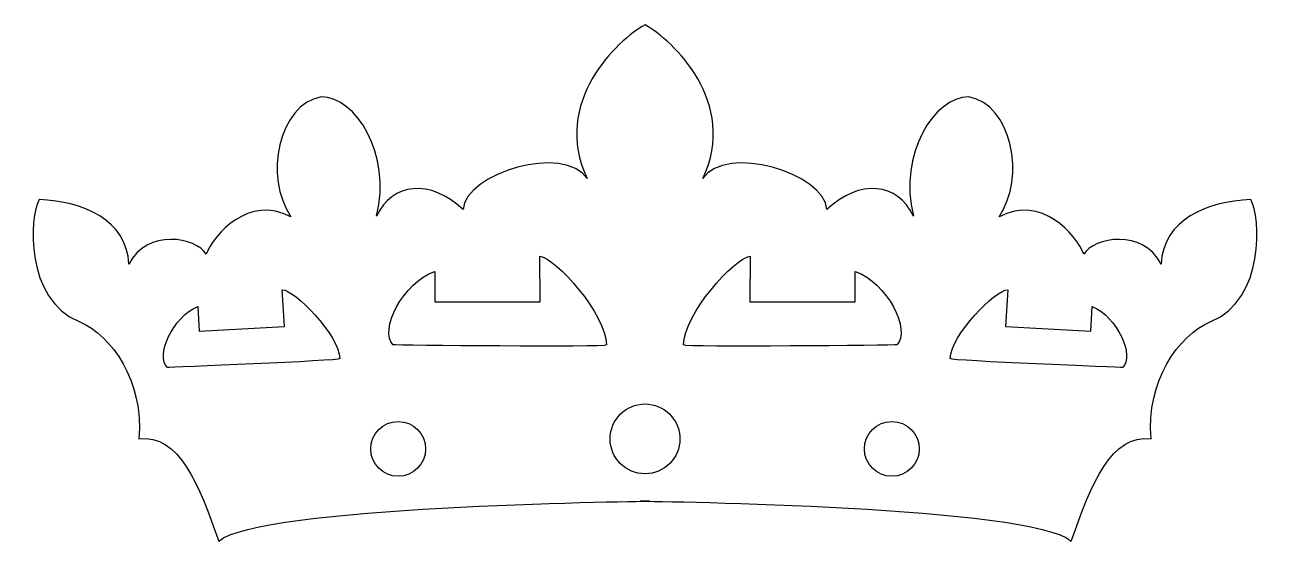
# Model space of a CAD drawing. Header units: centimetres. Extents: x -10.8 to 10.8, y -4.5 to 4.5.
import ezdxf

# ---------------------------------------------------------------- set-up
doc = ezdxf.new("R2010")
doc.units = ezdxf.units.CM
doc.header["$MEASUREMENT"] = 0
doc.layers.add('Camada 1', color=7, linetype='Continuous')

msp = doc.modelspace()

# ---------------------------------------------------------------- linework, layer by layer
at = {"layer": 'Camada 1', "color": 250}
for points, knots in [([(0.08689, -3.80219), (-0.26072, -3.80219), (-6.73531, -3.88908), (-7.43058, -4.49744), (-7.43058, -4.49744), (-7.77822, -3.49803), (-8.12583, -2.62893), (-8.82107, -2.71582), (-8.82107, -2.71582), (-8.73418, -1.71641), (-9.28891, -0.91115), (-9.86398, -0.67353), (-9.86398, -0.67353), (-10.81013, -0.28261), (-10.73306, 1.15154), (-10.55923, 1.4557), (-10.55923, 1.4557), (-9.77707, 1.41223), (-9.03835, 1.10806), (-8.99491, 0.3259), (-8.99491, 0.3259), (-8.68564, 0.94868), (-7.82167, 0.80387), (-7.64784, 0.4997), (-7.64784, 0.4997), (-7.51748, 0.84734), (-6.90915, 1.54261), (-6.17041, 1.1515), (-6.17041, 1.1515), (-6.64841, 1.84675), (-6.38261, 3.11167), (-5.64389, 3.24203), (-5.64389, 3.24203), (-5.04064, 3.24203), (-4.41294, 2.25228), (-4.67843, 1.16595), (-4.67843, 1.16595), (-4.41295, 1.74528), (-3.73704, 1.81775), (-3.17213, 1.28186), (-3.17213, 1.28186), (-3.13342, 1.91432), (-1.40003, 2.42608), (-1.00898, 1.81772), (-1.00898, 1.81772), (-1.63663, 3.14545), (-0.478, 4.23672), (0, 4.49744), (0, 4.49744), (0.47797, 4.23672), (1.63663, 3.14545), (1.00894, 1.81774), (1.00894, 1.81774), (1.40002, 2.4261), (3.13341, 1.91431), (3.17212, 1.28188), (3.17212, 1.28188), (3.73701, 1.81774), (4.41291, 1.74527), (4.67842, 1.16597), (4.67842, 1.16597), (4.41294, 2.25232), (5.04063, 3.24205), (5.64388, 3.24205), (5.64388, 3.24205), (6.3826, 3.11169), (6.64842, 1.8468), (6.17043, 1.15152), (6.17043, 1.15152), (6.90912, 1.5426), (7.51748, 0.84733), (7.64784, 0.49972), (7.64784, 0.49972), (7.82164, 0.80391), (8.68564, 0.94869), (8.99489, 0.32592), (8.99489, 0.32592), (9.03839, 1.10808), (9.77708, 1.41225), (10.55924, 1.45572), (10.55924, 1.45572), (10.73302, 1.15153), (10.81009, -0.28259), (9.86397, -0.67351), (9.86397, -0.67351), (9.28892, -0.91113), (8.7342, -1.71639), (8.82111, -2.7158), (8.82111, -2.7158), (8.12584, -2.62891), (7.7782, -3.49799), (7.43057, -4.49742), (7.43057, -4.49742), (6.73532, -3.88906), (0.26073, -3.80217), (-0.08688, -3.80217), (-0.08688, -3.80217), (-0.08688, -3.80217), (0.08689, -3.80219), (0.08689, -3.80219)], [0, 0, 0, 0, 0.03846154, 0.03846154, 0.03846154, 0.03846154, 0.07692308, 0.07692308, 0.07692308, 0.07692308, 0.11538462, 0.11538462, 0.11538462, 0.11538462, 0.15384615, 0.15384615, 0.15384615, 0.15384615, 0.19230769, 0.19230769, 0.19230769, 0.19230769, 0.23076923, 0.23076923, 0.23076923, 0.23076923, 0.26923077, 0.26923077, 0.26923077, 0.26923077, 0.30769231, 0.30769231, 0.30769231, 0.30769231, 0.34615385, 0.34615385, 0.34615385, 0.34615385, 0.38461538, 0.38461538, 0.38461538, 0.38461538, 0.42307692, 0.42307692, 0.42307692, 0.42307692, 0.46153846, 0.46153846, 0.46153846, 0.46153846, 0.5, 0.5, 0.5, 0.5, 0.53846154, 0.53846154, 0.53846154, 0.53846154, 0.57692308, 0.57692308, 0.57692308, 0.57692308, 0.61538462, 0.61538462, 0.61538462, 0.61538462, 0.65384615, 0.65384615, 0.65384615, 0.65384615, 0.69230769, 0.69230769, 0.69230769, 0.69230769, 0.73076923, 0.73076923, 0.73076923, 0.73076923, 0.76923077, 0.76923077, 0.76923077, 0.76923077, 0.80769231, 0.80769231, 0.80769231, 0.80769231, 0.84615385, 0.84615385, 0.84615385, 0.84615385, 0.88461538, 0.88461538, 0.88461538, 0.88461538, 0.92307692, 0.92307692, 0.92307692, 0.92307692, 1, 1, 1, 1]), ([(-1.82642, -0.3271), (-1.82642, -0.3271), (-3.66506, -0.33083), (-3.66506, -0.33083), (-3.66506, -0.33083), (-3.66506, -0.33083), (-3.66506, 0.20029), (-3.66506, 0.20029), (-3.66506, 0.20029), (-4.22045, 0.00712), (-4.64275, -0.82563), (-4.38917, -1.07924), (-4.38917, -1.07924), (-4.38917, -1.07924), (-0.67151, -1.12742), (-0.67151, -1.07924), (-0.67151, -1.07924), (-0.67151, -0.54809), (-1.56469, 0.44166), (-1.83049, 0.46577), (-1.83049, 0.46577), (-1.83049, 0.46577), (-1.82642, -0.3271), (-1.82642, -0.3271)], [0, 0, 0, 0, 0.14285714, 0.14285714, 0.14285714, 0.14285714, 0.28571429, 0.28571429, 0.28571429, 0.28571429, 0.42857143, 0.42857143, 0.42857143, 0.42857143, 0.57142857, 0.57142857, 0.57142857, 0.57142857, 0.71428571, 0.71428571, 0.71428571, 0.71428571, 1, 1, 1, 1]), ([(1.83049, 0.46577), (1.56469, 0.44167), (0.67148, -0.54809), (0.67148, -1.07924), (0.67148, -1.07924), (0.67148, -1.12742), (4.38914, -1.07924), (4.38914, -1.07924), (4.38914, -1.07924), (4.64274, -0.82564), (4.22042, 0.00711), (3.66503, 0.20029), (3.66503, 0.20029), (3.66503, 0.20029), (3.66503, -0.33083), (3.66503, -0.33083), (3.66503, -0.33083), (3.66503, -0.33083), (1.82641, -0.3271), (1.82641, -0.3271), (1.82641, -0.3271), (1.82641, -0.3271), (1.83049, 0.46577), (1.83049, 0.46577)], [0, 0, 0, 0, 0.14285714, 0.14285714, 0.14285714, 0.14285714, 0.28571429, 0.28571429, 0.28571429, 0.28571429, 0.42857143, 0.42857143, 0.42857143, 0.42857143, 0.57142857, 0.57142857, 0.57142857, 0.57142857, 0.71428571, 0.71428571, 0.71428571, 0.71428571, 1, 1, 1, 1]), ([(-6.28481, -0.75806), (-6.28481, -0.75806), (-7.77005, -0.83751), (-7.77005, -0.83751), (-7.77005, -0.83751), (-7.77005, -0.83751), (-7.79278, -0.40822), (-7.79278, -0.40822), (-7.79278, -0.40822), (-8.23344, -0.58745), (-8.54031, -1.27812), (-8.32475, -1.47267), (-8.32475, -1.47267), (-8.32475, -1.47267), (-5.31797, -1.35673), (-5.32001, -1.3177), (-5.32001, -1.3177), (-5.34208, -0.8886), (-6.10524, -0.12562), (-6.32148, -0.11713), (-6.32148, -0.11713), (-6.32148, -0.11713), (-6.28481, -0.75806), (-6.28481, -0.75806)], [0, 0, 0, 0, 0.14285714, 0.14285714, 0.14285714, 0.14285714, 0.28571429, 0.28571429, 0.28571429, 0.28571429, 0.42857143, 0.42857143, 0.42857143, 0.42857143, 0.57142857, 0.57142857, 0.57142857, 0.57142857, 0.71428571, 0.71428571, 0.71428571, 0.71428571, 1, 1, 1, 1]), ([(6.32148, -0.11713), (6.10521, -0.12562), (5.34207, -0.8886), (5.31998, -1.3177), (5.31998, -1.3177), (5.31797, -1.35675), (8.32472, -1.47267), (8.32472, -1.47267), (8.32472, -1.47267), (8.5403, -1.27812), (8.23341, -0.58745), (7.79278, -0.40822), (7.79278, -0.40822), (7.79278, -0.40822), (7.77005, -0.83751), (7.77005, -0.83751), (7.77005, -0.83751), (7.77005, -0.83751), (6.28481, -0.75806), (6.28481, -0.75806), (6.28481, -0.75806), (6.28481, -0.75806), (6.32148, -0.11713), (6.32148, -0.11713)], [0, 0, 0, 0, 0.14285714, 0.14285714, 0.14285714, 0.14285714, 0.28571429, 0.28571429, 0.28571429, 0.28571429, 0.42857143, 0.42857143, 0.42857143, 0.42857143, 0.57142857, 0.57142857, 0.57142857, 0.57142857, 0.71428571, 0.71428571, 0.71428571, 0.71428571, 1, 1, 1, 1]), ([(0, -3.32423), (0.33607, -3.32423), (0.60833, -3.05176), (0.60833, -2.71585), (0.60833, -2.71585), (0.60833, -2.37996), (0.33607, -2.10752), (0, -2.10752), (0, -2.10752), (-0.33607, -2.10752), (-0.60836, -2.37996), (-0.60836, -2.71585), (-0.60836, -2.71585), (-0.60836, -3.05176), (-0.33607, -3.32423), (0, -3.32423)], [0, 0, 0, 0, 0.2, 0.2, 0.2, 0.2, 0.4, 0.4, 0.4, 0.4, 0.6, 0.6, 0.6, 0.6, 1, 1, 1, 1]), ([(-4.30191, -3.36764), (-4.0378, -3.36764), (-3.82391, -3.15359), (-3.82391, -2.88967), (-3.82391, -2.88967), (-3.82391, -2.6257), (-4.03777, -2.41167), (-4.30191, -2.41167), (-4.30191, -2.41167), (-4.56605, -2.41167), (-4.77988, -2.62572), (-4.77988, -2.88967), (-4.77988, -2.88967), (-4.77988, -3.1536), (-4.56602, -3.36764), (-4.30191, -3.36764)], [0, 0, 0, 0, 0.2, 0.2, 0.2, 0.2, 0.4, 0.4, 0.4, 0.4, 0.6, 0.6, 0.6, 0.6, 1, 1, 1, 1]), ([(4.77988, -2.88967), (4.77988, -2.6257), (4.56602, -2.41167), (4.30191, -2.41167), (4.30191, -2.41167), (4.0378, -2.41167), (3.82394, -2.62572), (3.82394, -2.88967), (3.82394, -2.88967), (3.82394, -3.15362), (4.0378, -3.36764), (4.30191, -3.36764), (4.30191, -3.36764), (4.56602, -3.36764), (4.77988, -3.1536), (4.77988, -2.88967)], [0, 0, 0, 0, 0.2, 0.2, 0.2, 0.2, 0.4, 0.4, 0.4, 0.4, 0.6, 0.6, 0.6, 0.6, 1, 1, 1, 1])]:
    msp.add_open_spline(points, degree=3, knots=knots, dxfattribs=at)

doc.saveas('drawing.dxf')
